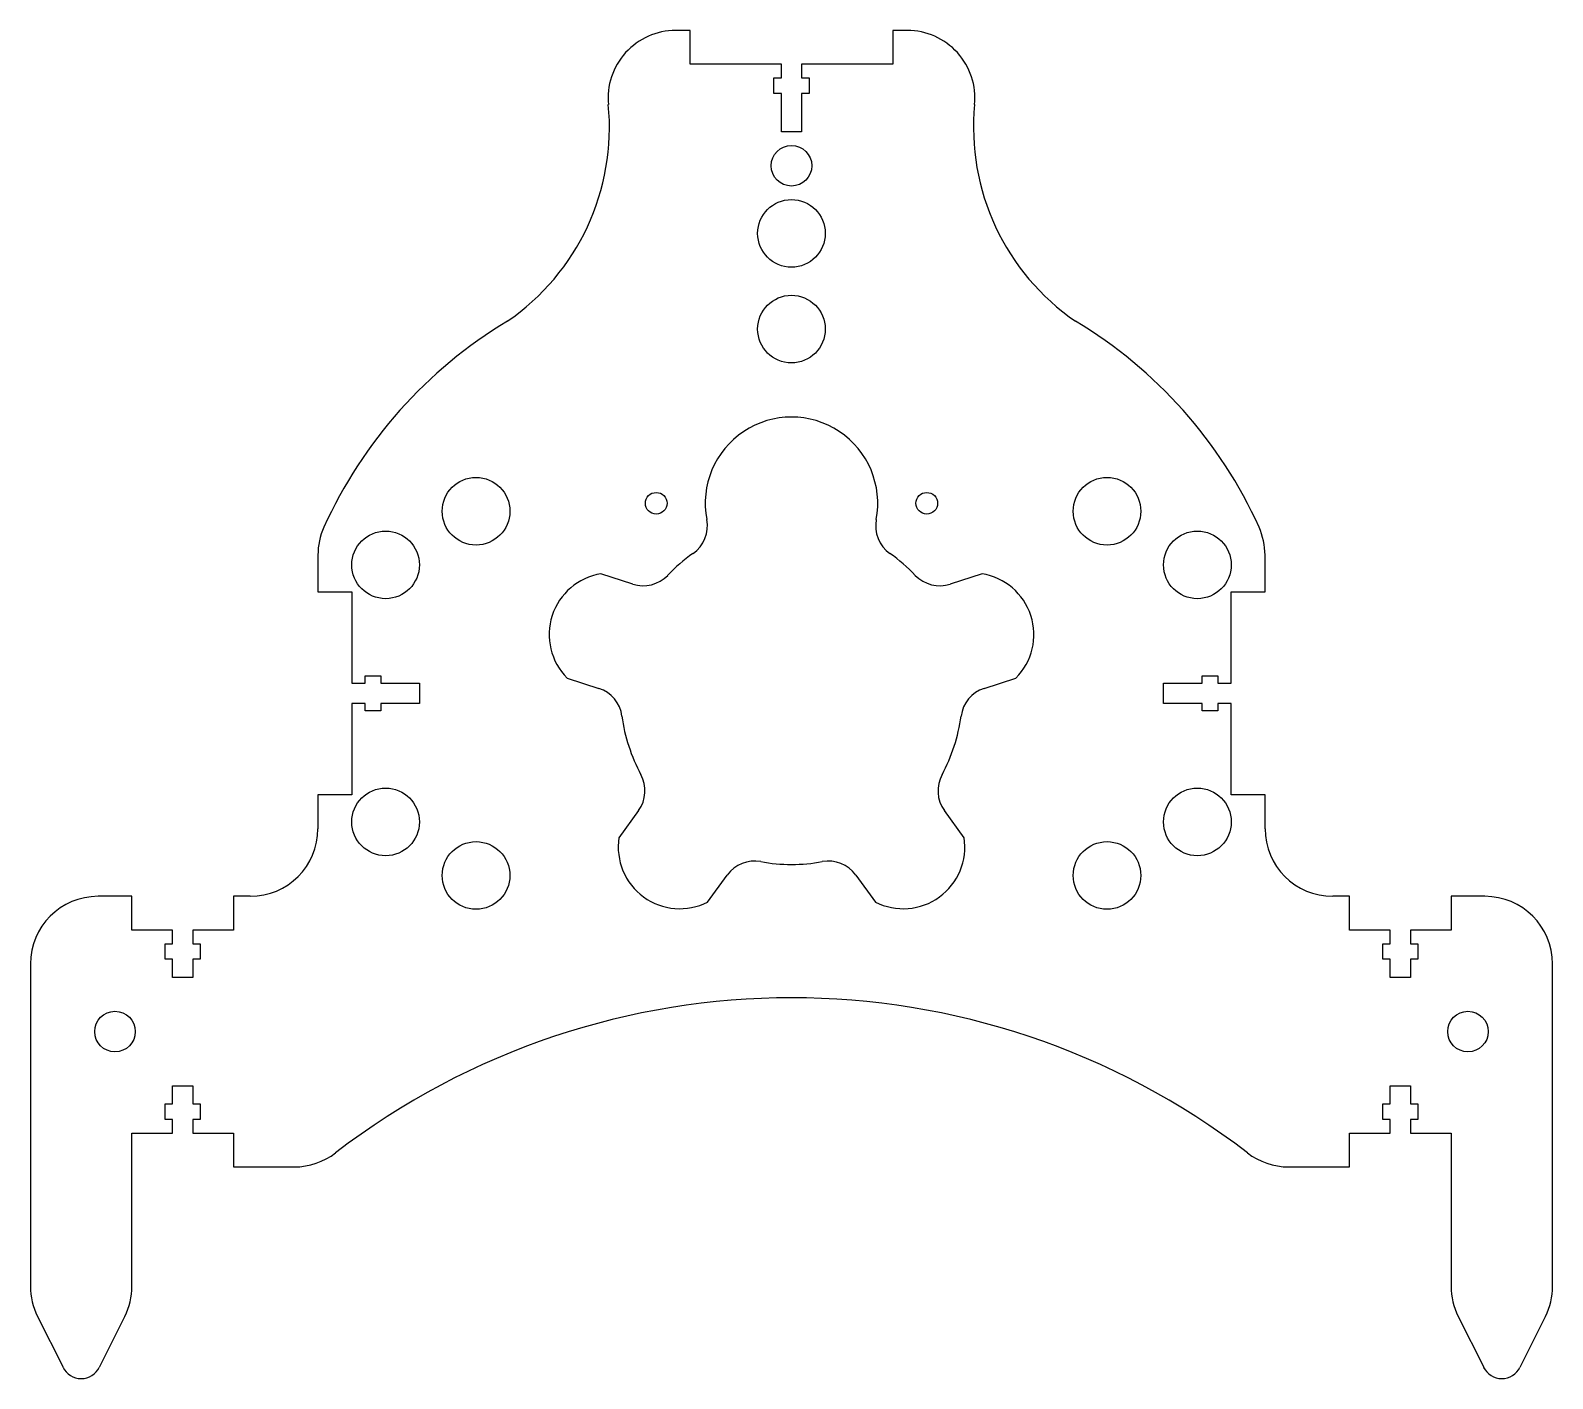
# Model space of a CAD drawing. Header units: millimetres. Extents: x -119 to 106, y -109 to 90.
import ezdxf

# ---------------------------------------------------------------- set-up
doc = ezdxf.new("R2010")
doc.units = ezdxf.units.MM

msp = doc.modelspace()

# ---------------------------------------------------------------- linework, layer by layer
at = {"color": 7, "linetype": 'Continuous', "lineweight": 25}
for p, q in [((-21.34, 89.98), (-23.45, 89.98)), ((-21.34, 84.98), (-21.34, 89.98)), ((10.78, 89.98), (8.66, 89.98)), ((8.66, 89.98), (8.66, 84.98)), ((-7.84, 84.98), (-21.34, 84.98)), ((-7.84, 82.98), (-7.84, 84.98)), ((8.66, 84.98), (-4.84, 84.98)), ((-4.84, 84.98), (-4.84, 82.98)), ((-8.94, 80.68), (-8.94, 82.98)), ((-8.94, 82.98), (-7.84, 82.98)), ((-4.84, 82.98), (-3.74, 82.98)), ((-3.74, 82.98), (-3.74, 80.68)), ((-7.84, 80.68), (-8.94, 80.68)), ((-7.84, 74.98), (-7.84, 80.68)), ((-3.74, 80.68), (-4.84, 80.68)), ((-4.84, 80.68), (-4.84, 74.98)), ((-4.84, 74.98), (-7.84, 74.98)), ((-76.34, 12.42), (-76.34, 6.98)), ((63.66, 6.98), (63.66, 12.42)), ((-29.8, 8.12), (-34.5, 9.65)), ((21.83, 9.65), (17.13, 8.12)), ((-76.34, 6.98), (-71.34, 6.98)), ((-71.34, 6.98), (-71.34, -6.52)), ((58.66, -6.52), (58.66, 6.98)), ((58.66, 6.98), (63.66, 6.98)), ((-71.34, -6.52), (-69.34, -6.52)), ((-69.34, -6.52), (-69.34, -5.42)), ((-69.34, -5.42), (-67.04, -5.42)), ((-67.04, -5.42), (-67.04, -6.52)), ((-67.04, -6.52), (-61.34, -6.52)), ((-61.34, -6.52), (-61.34, -9.52)), ((-39.51, -5.76), (-34.81, -7.28)), ((22.13, -7.28), (26.83, -5.76)), ((48.66, -9.52), (48.66, -6.52)), ((48.66, -6.52), (54.36, -6.52)), ((54.36, -6.52), (54.36, -5.42)), ((54.36, -5.42), (56.66, -5.42)), ((56.66, -5.42), (56.66, -6.52)), ((56.66, -6.52), (58.66, -6.52)), ((-69.34, -9.52), (-71.34, -9.52)), ((-71.34, -9.52), (-71.34, -23.02)), ((-69.34, -10.62), (-69.34, -9.52)), ((-67.04, -10.62), (-69.34, -10.62)), ((-61.34, -9.52), (-67.04, -9.52)), ((-67.04, -9.52), (-67.04, -10.62)), ((54.36, -9.52), (48.66, -9.52)), ((54.36, -10.62), (54.36, -9.52)), ((56.66, -10.62), (54.36, -10.62)), ((58.66, -9.52), (56.66, -9.52)), ((56.66, -9.52), (56.66, -10.62)), ((58.66, -23.02), (58.66, -9.52)), ((-71.34, -23.02), (-76.34, -23.02)), ((-76.34, -23.02), (-76.34, -28.02)), ((63.66, -23.02), (58.66, -23.02)), ((63.66, -28.02), (63.66, -23.02)), ((-28.94, -25.35), (-31.85, -29.35)), ((19.17, -29.35), (16.27, -25.35)), ((-18.74, -38.87), (-15.83, -34.87)), ((3.16, -34.87), (6.06, -38.87)), ((-103.84, -38.02), (-108.84, -38.02)), ((-103.84, -43.02), (-103.84, -38.02)), ((-86.34, -38.02), (-88.84, -38.02)), ((-88.84, -38.02), (-88.84, -43.02)), ((76.16, -38.02), (73.66, -38.02)), ((76.16, -43.02), (76.16, -38.02)), ((96.16, -38.02), (91.16, -38.02)), ((91.16, -38.02), (91.16, -43.02)), ((-97.84, -43.02), (-103.84, -43.02)), ((-97.84, -45.02), (-97.84, -43.02)), ((-88.84, -43.02), (-94.84, -43.02)), ((-94.84, -43.02), (-94.84, -45.02)), ((82.16, -43.02), (76.16, -43.02)), ((82.16, -45.02), (82.16, -43.02)), ((91.16, -43.02), (85.16, -43.02)), ((85.16, -43.02), (85.16, -45.02)), ((-98.94, -47.32), (-98.94, -45.02)), ((-98.94, -45.02), (-97.84, -45.02)), ((-94.84, -45.02), (-93.74, -45.02)), ((-93.74, -45.02), (-93.74, -47.32)), ((81.06, -47.32), (81.06, -45.02)), ((81.06, -45.02), (82.16, -45.02)), ((85.16, -45.02), (86.26, -45.02)), ((86.26, -45.02), (86.26, -47.32)), ((-118.84, -48.02), (-118.84, -95.66)), ((-97.84, -47.32), (-98.94, -47.32)), ((-97.84, -50.02), (-97.84, -47.32)), ((-93.74, -47.32), (-94.84, -47.32)), ((-94.84, -47.32), (-94.84, -50.02)), ((82.16, -47.32), (81.06, -47.32)), ((82.16, -50.02), (82.16, -47.32)), ((86.26, -47.32), (85.16, -47.32)), ((85.16, -47.32), (85.16, -50.02)), ((106.16, -95.66), (106.16, -48.02)), ((-94.84, -50.02), (-97.84, -50.02)), ((85.16, -50.02), (82.16, -50.02)), ((-97.84, -68.72), (-97.84, -66.02)), ((-97.84, -66.02), (-94.84, -66.02)), ((-94.84, -66.02), (-94.84, -68.72)), ((82.16, -68.72), (82.16, -66.02)), ((82.16, -66.02), (85.16, -66.02)), ((85.16, -66.02), (85.16, -68.72)), ((-98.94, -71.02), (-98.94, -68.72)), ((-98.94, -68.72), (-97.84, -68.72)), ((-94.84, -68.72), (-93.74, -68.72)), ((-93.74, -68.72), (-93.74, -71.02)), ((81.06, -71.02), (81.06, -68.72)), ((81.06, -68.72), (82.16, -68.72)), ((85.16, -68.72), (86.26, -68.72)), ((86.26, -68.72), (86.26, -71.02)), ((-97.84, -71.02), (-98.94, -71.02)), ((-97.84, -73.02), (-97.84, -71.02)), ((-93.74, -71.02), (-94.84, -71.02)), ((-94.84, -71.02), (-94.84, -73.02)), ((82.16, -71.02), (81.06, -71.02)), ((82.16, -73.02), (82.16, -71.02)), ((86.26, -71.02), (85.16, -71.02)), ((85.16, -71.02), (85.16, -73.02)), ((-103.84, -95.66), (-103.84, -73.02)), ((-103.84, -73.02), (-97.84, -73.02)), ((-94.84, -73.02), (-88.84, -73.02)), ((-88.84, -73.02), (-88.84, -78.02)), ((76.16, -78.02), (76.16, -73.02)), ((76.16, -73.02), (82.16, -73.02)), ((85.16, -73.02), (91.16, -73.02)), ((91.16, -73.02), (91.16, -95.66)), ((-88.84, -78.02), (-79.82, -78.02)), ((67.15, -78.02), (76.16, -78.02)), ((-117.78, -100.13), (-114.02, -107.65)), ((-108.65, -107.65), (-104.89, -100.13)), ((92.22, -100.13), (95.98, -107.65)), ((101.35, -107.65), (105.11, -100.13))]:
    msp.add_line(p, q, dxfattribs=at)
for centre, radius in [((-6.34, 69.98), 3), ((-6.34, 59.98), 5), ((-6.34, 45.83), 5), ((-52.97, 18.91), 5), ((40.3, 18.91), 5), ((-26.34, 20.08), 1.6), ((13.66, 20.08), 1.6), ((-66.34, 10.98), 5), ((53.66, 10.98), 5), ((-66.34, -27.02), 5), ((53.66, -27.02), 5), ((-52.97, -34.94), 5), ((40.3, -34.94), 5), ((-106.34, -58.02), 3), ((93.66, -58.02), 3)]:
    msp.add_circle(centre, radius, dxfattribs=at)
for centre, radius, start, end in [((-23.45, 79.98), 10, 90, 185.5645), ((10.78, 79.98), 10, 354.4355, 90), ((-68, 75.64), 34.75, 304.4459, 5.5645), ((55.32, 75.64), 34.75, 174.4355, 235.5541), ((-13.21, -11.59), 68.3, 120.9508, 155.681), ((0.54, -11.59), 68.3, 24.319, 59.0492), ((-6.34, 20.08), 12.75, 349.1675, 190.8325), ((-66.34, 12.42), 10, 155.681, 180), ((-23.77, 16.75), 5, 305.1452, 10.8325), ((11.1, 16.75), 5, 169.1675, 234.8548), ((53.66, 12.42), 10, 0, 24.319), ((-6.34, -8.02), 25.29, 125.1452, 136.3702), ((-6.34, -8.02), 25.29, 43.6298, 54.8548), ((-33.06, 0.67), 9.1, 99.1129, 224.8871), ((-28.26, 12.88), 5, 252, 316.3702), ((15.58, 12.88), 5, 223.6298, 288), ((20.39, 0.67), 9.1, 315.1129, 80.8871), ((-36.35, -12.04), 5, 7.6298, 72), ((23.68, -12.04), 5, 108, 172.3702), ((-6.34, -8.02), 25.29, 187.6298, 208.3702), ((-6.34, -8.02), 25.29, 331.6298, 352.3702), ((-32.99, -22.41), 5, 324, 28.3702), ((20.31, -22.41), 5, 151.6298, 216), ((-86.34, -28.02), 10, 270, 0), ((73.66, -28.02), 10, 180, 270), ((-22.85, -30.75), 9.1, 171.1129, 296.8871), ((10.18, -30.75), 9.1, 243.1129, 8.8871), ((-11.79, -37.81), 5, 79.6298, 144), ((-6.34, -8.02), 25.29, 259.6298, 280.3702), ((-0.89, -37.81), 5, 36, 100.3702), ((-108.84, -48.02), 10, 90, 180), ((96.16, -48.02), 10, 0, 90), ((-6.34, -163.52), 110.5, 52.4227, 127.5773), ((-79.82, -68.02), 10, 270, 307.5773), ((67.15, -68.02), 10, 232.4227, 270), ((-108.84, -95.66), 10, 180, 206.5651), ((-113.84, -95.66), 10, 333.4349, 0), ((101.16, -95.66), 10, 180, 206.5651), ((96.16, -95.66), 10, 333.4349, 0), ((-111.34, -106.31), 3, 206.5651, 333.4349), ((98.66, -106.31), 3, 206.5651, 333.4349)]:
    msp.add_arc(centre, radius, start, end, dxfattribs=at)

doc.saveas('drawing.dxf')
